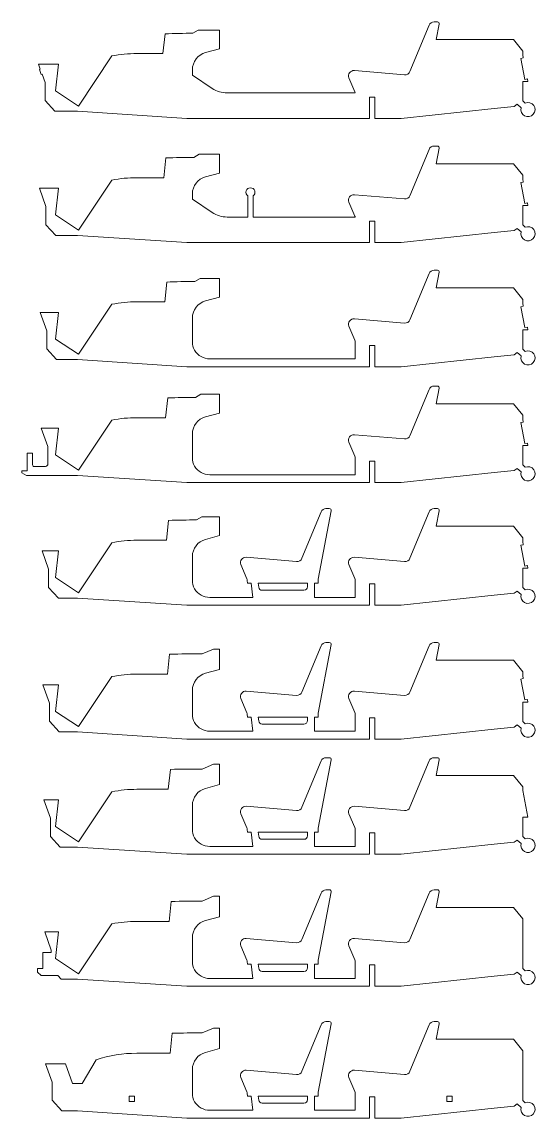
# Model space of a CAD drawing. Header units: millimetres. Extents: x 1593 to 2741, y -1858 to 567.
# Drawn here: x 1922 to 2211, y -1236 to -618 of the extents above; entities that cross this region are included whole.
import ezdxf

# ---------------------------------------------------------------- set-up
doc = ezdxf.new("R2010")
doc.units = ezdxf.units.MM
doc.layers.add('CUTTING', color=5, linetype='Continuous')

msp = doc.modelspace()

# ---------------------------------------------------------------- linework, layer by layer
at = {"layer": 'CUTTING', "linetype": 'Continuous', "lineweight": 15}
for p, q in [((2018.27, -624.63), (2021.27, -622.9)), ((2021.27, -622.9), (2033.27, -622.9)), ((2033.27, -622.9), (2033.27, -633.45)), ((2140.58, -646.22), (2151.39, -620.1)), ((2154.16, -618.25), (2156.04, -618.25)), ((2157.02, -619.43), (2155.38, -628.21)), ((2001.35, -636.08), (2002.53, -624.98)), ((2155.38, -628.21), (2198.87, -628.21)), ((2204.13, -634.67), (2198.87, -628.21)), ((1986.6, -636.08), (2001.35, -636.08)), ((2033.27, -633.45), (2025.35, -635.57)), ((2204.13, -634.67), (2204.13, -636.8)), ((1931.2, -642), (1932.2, -644.83)), ((1942.46, -642), (1931.2, -642)), ((1940.83, -657.04), (1942.46, -642)), ((1953.73, -665.65), (1972.55, -637.44)), ((2203.01, -638.86), (2204.48, -638.57)), ((2205.36, -650.63), (2203.01, -638.86)), ((2204.13, -636.8), (2204.48, -638.57)), ((1931.73, -645), (1932.2, -644.83)), ((1932.74, -647.82), (1931.73, -645)), ((1933.21, -647.65), (1932.74, -647.82)), ((1933.21, -647.65), (1934.88, -652.34)), ((2017.94, -645.23), (2017.94, -648.25)), ((2017.94, -648.25), (2029.16, -655.73)), ((2109.25, -645.66), (2137.56, -648.06)), ((1934.88, -652.34), (1934.88, -662.6)), ((2109.51, -657.69), (2106.22, -649.81)), ((2207.13, -651.8), (2204.13, -651.8)), ((2204.13, -651.8), (2204.13, -662.68)), ((2205.36, -650.63), (2206.83, -650.34)), ((2206.83, -650.34), (2207.13, -651.8)), ((1953.73, -665.65), (1940.83, -657.04)), ((2037.48, -658.25), (2109.68, -658.25)), ((2120.71, -660.63), (2117.71, -660.63)), ((2117.71, -660.63), (2117.71, -672.63)), ((2120.71, -672.63), (2120.71, -660.63)), ((1940.41, -668.61), (1934.88, -662.6)), ((2135.55, -672.63), (2188, -667)), ((2188, -667), (2199.25, -665.89)), ((2199.25, -665.89), (2201.1, -664.67)), ((2203.27, -666.6), (2201.1, -664.67)), ((2204.13, -662.68), (2205.6, -663.99)), ((1940.41, -668.61), (1953.14, -668.61)), ((1953.14, -668.61), (2014.75, -672.63)), ((2014.75, -672.63), (2117.71, -672.63)), ((2120.71, -672.63), (2135.55, -672.63)), ((2140.58, -716.2), (2151.39, -690.09)), ((2154.16, -688.23), (2156.04, -688.23)), ((2157.02, -689.42), (2155.38, -698.2)), ((2001.85, -706.07), (2003.03, -694.94)), ((2018.77, -694.61), (2021.77, -692.88)), ((2021.77, -692.88), (2033.27, -692.88)), ((2033.27, -692.88), (2033.27, -703.43)), ((2155.38, -698.2), (2198.87, -698.2)), ((2204.13, -704.66), (2198.87, -698.2)), ((2033.27, -703.43), (2025.35, -705.56)), ((1953.73, -735.63), (1972.55, -707.43)), ((1986.6, -706.07), (2001.85, -706.07)), ((2204.48, -708.56), (2203.01, -708.85)), ((2203.01, -708.85), (2205.36, -720.62)), ((2204.13, -706.79), (2204.13, -704.66)), ((2204.13, -706.79), (2204.48, -708.56)), ((1931.7, -711.99), (1935.38, -722.32)), ((1942.46, -711.99), (1931.7, -711.99)), ((1942.46, -711.99), (1940.83, -727.03)), ((2017.94, -715.22), (2017.94, -718.23)), ((2049.13, -728.23), (2049.13, -716.35)), ((2052.13, -716.35), (2052.13, -728.23)), ((2109.25, -715.65), (2137.56, -718.05)), ((1935.38, -722.32), (1935.38, -732.59)), ((2017.94, -718.23), (2029.16, -725.71)), ((2109.51, -727.68), (2106.22, -719.79)), ((2204.13, -732.67), (2204.13, -721.79)), ((2207.13, -721.79), (2204.13, -721.79)), ((2205.36, -720.62), (2206.83, -720.32)), ((2206.83, -720.32), (2207.13, -721.79)), ((1940.83, -727.03), (1953.73, -735.63)), ((2037.48, -728.23), (2049.13, -728.23)), ((2052.13, -728.23), (2109.68, -728.23)), ((1940.91, -738.6), (1935.38, -732.59)), ((2120.71, -730.61), (2117.71, -730.61)), ((2117.71, -730.61), (2117.71, -742.61)), ((2120.71, -742.61), (2120.71, -730.61)), ((2199.25, -735.88), (2201.1, -734.66)), ((2203.27, -736.59), (2201.1, -734.66)), ((2204.13, -732.67), (2205.6, -733.97)), ((1940.91, -738.6), (1953.14, -738.6)), ((1953.14, -738.6), (2014.75, -742.61)), ((2135.55, -742.61), (2188, -736.99)), ((2188, -736.99), (2199.25, -735.88)), ((2014.75, -742.61), (2117.71, -742.61)), ((2120.71, -742.61), (2135.55, -742.61)), ((2140.58, -786.19), (2151.39, -760.07)), ((2154.16, -758.22), (2156.04, -758.22)), ((2157.02, -759.4), (2155.38, -768.18)), ((2002.35, -776.05), (2003.53, -764.91)), ((2019.27, -764.6), (2022.27, -762.87)), ((2022.27, -762.87), (2033.27, -762.87)), ((2033.27, -762.87), (2033.27, -773.42)), ((2155.38, -768.18), (2198.87, -768.18)), ((2204.13, -774.64), (2198.87, -768.18)), ((1953.73, -805.62), (1972.55, -777.42)), ((1986.6, -776.05), (2002.35, -776.05)), ((2033.27, -773.42), (2025.35, -775.55)), ((2204.48, -778.54), (2203.01, -778.84)), ((2204.13, -776.78), (2204.13, -774.64)), ((2204.13, -776.78), (2204.48, -778.54)), ((1932.2, -781.98), (1935.88, -792.31)), ((1942.46, -781.98), (1932.2, -781.98)), ((1942.46, -781.98), (1940.83, -797.01)), ((2203.01, -778.84), (2205.36, -790.6)), ((2017.94, -785.21), (2017.94, -798.56)), ((2109.51, -797.66), (2106.22, -789.78)), ((2109.25, -785.64), (2137.56, -788.03)), ((2205.36, -790.6), (2206.83, -790.31)), ((2206.83, -790.31), (2207.13, -791.78)), ((1935.88, -792.31), (1935.88, -802.58)), ((1940.83, -797.01), (1953.73, -805.62)), ((2207.13, -791.78), (2204.13, -791.78)), ((2204.13, -802.66), (2204.13, -791.78)), ((1941.41, -808.59), (1935.88, -802.58)), ((2109.75, -808.22), (2109.75, -798.82)), ((2120.71, -800.6), (2117.71, -800.6)), ((2117.71, -800.6), (2117.71, -812.6)), ((2120.71, -812.6), (2120.71, -800.6)), ((2204.13, -802.66), (2205.6, -803.96)), ((1941.41, -808.59), (1953.14, -808.59)), ((1953.14, -808.59), (2014.75, -812.6)), ((2027.75, -808.22), (2109.75, -808.22)), ((2135.55, -812.6), (2188, -806.98)), ((2188, -806.98), (2199.25, -805.87)), ((2199.25, -805.87), (2201.1, -804.65)), ((2203.27, -806.58), (2201.1, -804.65)), ((2014.75, -812.6), (2117.71, -812.6)), ((2120.71, -812.6), (2135.55, -812.6)), ((2140.58, -851.51), (2151.39, -825.39)), ((2154.16, -823.54), (2156.04, -823.54)), ((2157.02, -824.72), (2155.38, -833.51)), ((2002.85, -841.37), (2004.04, -830.21)), ((2019.77, -829.92), (2022.77, -828.19)), ((2022.77, -828.19), (2033.27, -828.19)), ((2033.27, -828.19), (2033.27, -838.74)), ((2155.38, -833.51), (2198.87, -833.51)), ((2204.13, -839.96), (2198.87, -833.51)), ((2033.27, -838.74), (2025.35, -840.87)), ((2204.13, -842.1), (2204.13, -839.96)), ((1953.73, -870.94), (1972.55, -842.74)), ((1986.6, -841.37), (2002.85, -841.37)), ((2204.48, -843.86), (2203.01, -844.16)), ((2203.01, -844.16), (2205.36, -855.92)), ((2204.13, -842.1), (2204.48, -843.86)), ((1932.7, -847.3), (1936.38, -857.63)), ((1942.46, -847.3), (1932.7, -847.3)), ((1942.46, -847.3), (1940.83, -862.34)), ((2017.94, -850.53), (2017.94, -863.88)), ((2109.25, -850.96), (2137.56, -853.36)), ((1936.38, -857.63), (1936.38, -867.9)), ((2109.51, -862.99), (2106.22, -855.1)), ((2207.13, -857.1), (2204.13, -857.1)), ((2204.13, -867.98), (2204.13, -857.1)), ((2205.36, -855.92), (2206.83, -855.63)), ((2206.83, -855.63), (2207.13, -857.1)), ((1924.83, -871.4), (1924.83, -861.4)), ((1924.83, -861.4), (1927.83, -861.4)), ((1927.83, -861.4), (1927.83, -867.91)), ((1940.83, -862.34), (1953.73, -870.94)), ((2109.75, -873.54), (2109.75, -864.14)), ((1928.83, -868.91), (1934.64, -868.91)), ((2120.71, -865.92), (2117.71, -865.92)), ((2117.71, -865.92), (2117.71, -877.92)), ((2120.71, -877.92), (2120.71, -865.92)), ((2188, -872.3), (2199.25, -871.19)), ((2199.25, -871.19), (2201.1, -869.97)), ((2203.27, -871.9), (2201.1, -869.97)), ((2204.13, -867.98), (2205.6, -869.28)), ((1921.83, -872.4), (1921.83, -871.4)), ((1921.83, -871.4), (1924.83, -871.4)), ((1924.33, -873.91), (1921.83, -872.4)), ((1924.33, -873.91), (1953.14, -873.91)), ((1953.14, -873.91), (2014.75, -877.92)), ((2027.75, -873.54), (2109.75, -873.54)), ((2135.55, -877.92), (2188, -872.3)), ((2014.75, -877.92), (2117.71, -877.92)), ((2120.71, -877.92), (2135.55, -877.92)), ((2090.48, -894.49), (2079.67, -920.61)), ((2088.88, -932.36), (2096.11, -893.82)), ((2095.13, -892.64), (2093.25, -892.64)), ((2140.58, -920.61), (2151.39, -894.49)), ((2154.16, -892.64), (2156.04, -892.64)), ((2157.02, -893.82), (2155.38, -902.6)), ((2003.35, -910.47), (2004.54, -899.29)), ((2020.27, -899.02), (2023.27, -897.29)), ((2023.27, -897.29), (2033.27, -897.29)), ((2033.27, -897.29), (2033.27, -907.84)), ((2033.27, -907.84), (2025.35, -909.97)), ((2155.38, -902.6), (2198.87, -902.6)), ((2198.87, -902.6), (2204.13, -909.06)), ((1953.73, -940.04), (1972.55, -911.84)), ((1986.6, -910.47), (2003.35, -910.47)), ((2204.48, -912.96), (2203.01, -913.26)), ((2203.01, -913.26), (2205.36, -925.02)), ((2204.13, -909.06), (2204.13, -911.2)), ((2204.13, -911.2), (2204.48, -912.96)), ((1933.2, -916.39), (1936.88, -926.73)), ((1942.46, -916.39), (1933.2, -916.39)), ((1942.46, -916.39), (1940.83, -931.43)), ((2017.94, -919.62), (2017.94, -932.98)), ((2076.65, -922.45), (2048.33, -920.06)), ((2109.25, -920.06), (2137.56, -922.45)), ((1936.88, -926.73), (1936.88, -937)), ((2045.31, -924.2), (2048.67, -932.24)), ((2109.51, -932.08), (2106.22, -924.2)), ((2207.13, -926.2), (2204.13, -926.2)), ((2204.13, -926.2), (2204.13, -937.07)), ((2205.36, -925.02), (2206.83, -924.73)), ((2206.83, -924.73), (2207.13, -926.2)), ((1940.83, -931.43), (1953.73, -940.04)), ((2048.88, -933.07), (2049.05, -934.64)), ((2088.83, -934.64), (2088.83, -932.92)), ((1942.41, -943.01), (1936.88, -937)), ((2049.05, -934.64), (2051.06, -934.64)), ((2051.06, -934.64), (2051.92, -942.64)), ((2055.08, -934.64), (2082.83, -934.64)), ((2055.32, -936.85), (2055.08, -934.64)), ((2080.83, -938.64), (2057.31, -938.64)), ((2082.83, -934.64), (2082.83, -936.64)), ((2086.83, -934.64), (2088.83, -934.64)), ((2086.83, -942.64), (2086.83, -934.64)), ((2109.75, -942.64), (2109.75, -933.24)), ((2120.71, -935.02), (2117.71, -935.02)), ((2117.71, -935.02), (2117.71, -947.02)), ((2120.71, -947.02), (2120.71, -935.02)), ((2199.25, -940.28), (2201.1, -939.07)), ((2203.27, -941), (2201.1, -939.07)), ((2204.13, -937.07), (2205.6, -938.38)), ((1942.41, -943.01), (1953.14, -943.01)), ((1953.14, -943.01), (2014.75, -947.02)), ((2027.75, -942.64), (2051.92, -942.64)), ((2086.83, -942.64), (2109.75, -942.64)), ((2135.55, -947.02), (2188, -941.39)), ((2188, -941.39), (2199.25, -940.28)), ((2014.75, -947.02), (2117.71, -947.02)), ((2120.71, -947.02), (2135.55, -947.02)), ((2090.48, -969.97), (2079.67, -996.09)), ((2088.88, -1007.84), (2096.11, -969.3)), ((2095.13, -968.12), (2093.25, -968.12)), ((2140.58, -996.09), (2151.39, -969.97)), ((2154.16, -968.12), (2156.04, -968.12)), ((2157.02, -969.3), (2155.38, -978.08)), ((2003.85, -985.95), (2005.04, -974.75)), ((2029.91, -971.77), (2023.5, -974.53)), ((2033.27, -971.77), (2029.91, -971.77)), ((2033.27, -971.77), (2033.27, -983.32)), ((2155.38, -978.08), (2198.87, -978.08)), ((2204.13, -984.54), (2198.87, -978.08)), ((1953.73, -1015.52), (1972.55, -987.32)), ((1986.6, -985.95), (2003.85, -985.95)), ((2033.27, -983.32), (2025.35, -985.45)), ((2204.48, -988.44), (2203.01, -988.74)), ((2204.13, -986.68), (2204.13, -984.54)), ((2204.13, -986.68), (2204.48, -988.44)), ((1933.7, -991.87), (1937.38, -1002.21)), ((1942.46, -991.87), (1933.7, -991.87)), ((1942.46, -991.87), (1940.83, -1006.91)), ((2203.01, -988.74), (2205.36, -1000.5)), ((2017.94, -995.1), (2017.94, -1008.46)), ((2045.31, -999.68), (2048.67, -1007.72)), ((2076.65, -997.93), (2048.33, -995.53)), ((2109.51, -1007.56), (2106.22, -999.68)), ((2109.25, -995.53), (2137.56, -997.93)), ((2205.36, -1000.5), (2206.83, -1000.21)), ((2206.83, -1000.21), (2207.13, -1001.68)), ((1937.38, -1002.21), (1937.38, -1012.48)), ((1940.83, -1006.91), (1953.73, -1015.52)), ((2207.13, -1001.68), (2204.13, -1001.68)), ((2204.13, -1012.55), (2204.13, -1001.68)), ((1942.91, -1018.49), (1937.38, -1012.48)), ((2048.88, -1008.55), (2049.05, -1010.12)), ((2051.06, -1010.12), (2049.05, -1010.12)), ((2051.92, -1018.12), (2051.06, -1010.12)), ((2082.83, -1010.12), (2055.08, -1010.12)), ((2055.08, -1010.12), (2055.32, -1012.33)), ((2082.83, -1012.12), (2082.83, -1010.12)), ((2088.83, -1010.12), (2086.83, -1010.12)), ((2086.83, -1010.12), (2086.83, -1018.12)), ((2088.83, -1010.12), (2088.83, -1008.4)), ((2109.75, -1018.12), (2109.75, -1008.72)), ((2120.71, -1010.5), (2117.71, -1010.5)), ((2117.71, -1010.5), (2117.71, -1022.5)), ((2120.71, -1022.5), (2120.71, -1010.5)), ((2204.13, -1012.55), (2205.6, -1013.86)), ((1942.91, -1018.49), (1953.14, -1018.49)), ((1953.14, -1018.49), (2014.75, -1022.5)), ((2027.75, -1018.12), (2051.92, -1018.12)), ((2057.31, -1014.12), (2080.83, -1014.12)), ((2086.83, -1018.12), (2109.75, -1018.12)), ((2135.55, -1022.5), (2188, -1016.87)), ((2188, -1016.87), (2199.25, -1015.76)), ((2199.25, -1015.76), (2201.1, -1014.55)), ((2203.27, -1016.48), (2201.1, -1014.55)), ((2014.75, -1022.5), (2117.71, -1022.5)), ((2120.71, -1022.5), (2135.55, -1022.5)), ((2029.91, -1036.68), (2023.5, -1039.44)), ((2033.27, -1036.68), (2029.91, -1036.68)), ((2033.27, -1048.23), (2033.27, -1036.68)), ((2090.48, -1034.88), (2079.67, -1061)), ((2088.88, -1072.76), (2096.11, -1034.21)), ((2095.13, -1033.03), (2093.25, -1033.03)), ((2140.58, -1061), (2151.39, -1034.88)), ((2154.16, -1033.03), (2156.04, -1033.03)), ((2157.02, -1034.21), (2155.38, -1043)), ((2004.35, -1050.86), (2005.54, -1039.64)), ((2155.38, -1043), (2198.87, -1043)), ((2204.13, -1049.45), (2198.87, -1043)), ((2033.27, -1048.23), (2025.35, -1050.36)), ((2204.13, -1051.59), (2204.13, -1049.45)), ((1953.73, -1080.43), (1972.55, -1052.23)), ((1986.6, -1050.86), (2004.35, -1050.86)), ((2204.13, -1051.59), (2207.13, -1066.59)), ((1934.2, -1056.79), (1937.88, -1067.12)), ((1942.46, -1056.79), (1934.2, -1056.79)), ((1942.46, -1056.79), (1940.83, -1071.83)), ((2017.94, -1060.02), (2017.94, -1073.37)), ((2076.65, -1062.84), (2048.33, -1060.45)), ((2109.25, -1060.45), (2137.56, -1062.84)), ((1937.88, -1067.12), (1937.88, -1077.39)), ((2045.31, -1064.59), (2048.67, -1072.63)), ((2109.51, -1072.48), (2106.22, -1064.59)), ((2207.13, -1066.59), (2204.13, -1066.59)), ((2204.13, -1077.47), (2204.13, -1066.59)), ((1940.83, -1071.83), (1953.73, -1080.43)), ((2048.88, -1073.46), (2049.05, -1075.03)), ((2051.06, -1075.03), (2049.05, -1075.03)), ((2051.92, -1083.03), (2051.06, -1075.03)), ((2082.83, -1075.03), (2055.08, -1075.03)), ((2055.08, -1075.03), (2055.32, -1077.24)), ((2082.83, -1077.03), (2082.83, -1075.03)), ((2088.83, -1075.03), (2086.83, -1075.03)), ((2086.83, -1075.03), (2086.83, -1083.03)), ((2088.83, -1075.03), (2088.83, -1073.31)), ((2109.75, -1083.03), (2109.75, -1073.63)), ((1943.41, -1083.4), (1937.88, -1077.39)), ((2057.31, -1079.03), (2080.83, -1079.03)), ((2117.71, -1075.41), (2120.71, -1075.41)), ((2117.71, -1087.41), (2117.71, -1075.41)), ((2120.71, -1075.41), (2120.71, -1087.41)), ((2188, -1081.79), (2199.25, -1080.68)), ((2199.25, -1080.68), (2201.1, -1079.46)), ((2203.27, -1081.39), (2201.1, -1079.46)), ((2204.13, -1077.47), (2205.6, -1078.77)), ((1943.41, -1083.4), (1953.14, -1083.4)), ((1953.14, -1083.4), (2014.75, -1087.41)), ((2014.75, -1087.41), (2117.71, -1087.41)), ((2027.75, -1083.03), (2051.92, -1083.03)), ((2086.83, -1083.03), (2109.75, -1083.03)), ((2120.71, -1087.41), (2135.55, -1087.41)), ((2135.55, -1087.41), (2188, -1081.79)), ((2029.91, -1111.16), (2023.5, -1113.92)), ((2033.27, -1111.16), (2029.91, -1111.16)), ((2033.27, -1122.71), (2033.27, -1111.16)), ((2090.48, -1109.36), (2079.67, -1135.48)), ((2088.88, -1147.23), (2096.11, -1108.69)), ((2095.13, -1107.51), (2093.25, -1107.51)), ((2140.58, -1135.48), (2151.39, -1109.36)), ((2154.16, -1107.51), (2156.04, -1107.51)), ((2157.02, -1108.69), (2155.38, -1117.47)), ((2004.85, -1125.34), (2006.04, -1114.11)), ((2155.38, -1117.47), (2198.87, -1117.47)), ((2204.13, -1123.93), (2198.87, -1117.47)), ((2033.27, -1122.71), (2025.35, -1124.84)), ((2204.13, -1151.94), (2204.13, -1123.93)), ((1953.73, -1154.91), (1972.55, -1126.71)), ((1986.6, -1125.34), (2004.85, -1125.34)), ((1934.7, -1131.26), (1938.38, -1141.6)), ((1942.46, -1131.26), (1934.7, -1131.26)), ((1942.46, -1131.26), (1940.83, -1146.3)), ((2017.94, -1134.49), (2017.94, -1147.85)), ((2076.65, -1137.32), (2048.33, -1134.93)), ((2109.25, -1134.93), (2137.56, -1137.32)), ((1933.63, -1151.87), (1933.63, -1142.87)), ((1933.63, -1142.87), (1938.38, -1142.87)), ((1938.38, -1141.6), (1938.38, -1142.87)), ((2045.31, -1139.07), (2048.67, -1147.11)), ((2109.51, -1146.95), (2106.22, -1139.07)), ((1940.83, -1146.3), (1953.73, -1154.91)), ((2048.88, -1147.94), (2049.05, -1149.51)), ((2088.83, -1149.51), (2088.83, -1147.79)), ((2109.75, -1157.51), (2109.75, -1148.11)), ((1930.63, -1153.87), (1930.63, -1151.87)), ((1930.63, -1151.87), (1933.63, -1151.87)), ((1932.63, -1155.87), (1930.63, -1153.87)), ((2051.06, -1149.51), (2049.05, -1149.51)), ((2051.92, -1157.51), (2051.06, -1149.51)), ((2082.83, -1149.51), (2055.08, -1149.51)), ((2055.08, -1149.51), (2055.32, -1151.72)), ((2057.31, -1153.51), (2080.83, -1153.51)), ((2082.83, -1151.51), (2082.83, -1149.51)), ((2088.83, -1149.51), (2086.83, -1149.51)), ((2086.83, -1149.51), (2086.83, -1157.51)), ((2117.71, -1149.89), (2120.71, -1149.89)), ((2117.71, -1161.89), (2117.71, -1149.89)), ((2120.71, -1149.89), (2120.71, -1161.89)), ((2188, -1156.26), (2199.25, -1155.15)), ((2199.25, -1155.15), (2201.1, -1153.94)), ((2203.27, -1155.87), (2201.1, -1153.94)), ((2204.13, -1151.94), (2205.6, -1153.25)), ((1942.06, -1155.87), (1932.63, -1155.87)), ((1943.91, -1157.88), (1942.06, -1155.87)), ((1943.91, -1157.88), (1953.14, -1157.88)), ((1953.14, -1157.88), (2014.75, -1161.89)), ((2027.75, -1157.51), (2051.92, -1157.51)), ((2086.83, -1157.51), (2109.75, -1157.51)), ((2135.55, -1161.89), (2188, -1156.26)), ((2014.75, -1161.89), (2117.71, -1161.89)), ((2120.71, -1161.89), (2135.55, -1161.89)), ((2029.91, -1185.47), (2023.5, -1188.23)), ((2033.27, -1185.47), (2029.91, -1185.47)), ((2033.27, -1197.02), (2033.27, -1185.47)), ((2090.48, -1183.67), (2079.67, -1209.79)), ((2088.88, -1221.54), (2096.11, -1183)), ((2095.13, -1181.82), (2093.25, -1181.82)), ((2140.58, -1209.79), (2151.39, -1183.67)), ((2154.16, -1181.82), (2156.04, -1181.82)), ((2157.02, -1183), (2155.38, -1191.78)), ((2005.35, -1199.65), (2006.55, -1188.4)), ((2155.38, -1191.78), (2198.87, -1191.78)), ((2204.13, -1198.24), (2198.87, -1191.78)), ((2033.27, -1197.02), (2025.35, -1199.15)), ((2204.13, -1226.26), (2204.13, -1198.24)), ((1963.75, -1203.32), (1955.77, -1216.62)), ((1986.6, -1199.65), (2005.35, -1199.65)), ((1935.2, -1205.58), (1938.88, -1215.91)), ((1946.46, -1205.58), (1935.2, -1205.58)), ((1950.39, -1216.62), (1946.46, -1205.58)), ((2017.94, -1208.81), (2017.94, -1222.16)), ((2076.65, -1211.63), (2048.33, -1209.24)), ((2109.25, -1209.24), (2137.56, -1211.63)), ((1938.88, -1215.91), (1938.88, -1226.18)), ((1950.39, -1216.62), (1955.77, -1216.62)), ((2045.31, -1213.38), (2048.67, -1221.42)), ((2109.51, -1221.26), (2106.22, -1213.38)), ((2048.88, -1222.25), (2049.05, -1223.82)), ((2088.83, -1223.82), (2088.83, -1222.1)), ((2109.75, -1231.82), (2109.75, -1222.42)), ((1944.41, -1232.19), (1938.88, -1226.18)), ((1985.33, -1223.9), (1982.33, -1223.9)), ((1982.33, -1223.9), (1982.33, -1226.9)), ((1982.33, -1226.9), (1985.33, -1226.9)), ((1985.33, -1226.9), (1985.33, -1223.9)), ((2051.06, -1223.82), (2049.05, -1223.82)), ((2051.92, -1231.82), (2051.06, -1223.82)), ((2082.83, -1223.82), (2055.08, -1223.82)), ((2055.08, -1223.82), (2055.32, -1226.03)), ((2057.31, -1227.82), (2080.83, -1227.82)), ((2082.83, -1225.82), (2082.83, -1223.82)), ((2088.83, -1223.82), (2086.83, -1223.82)), ((2086.83, -1223.82), (2086.83, -1231.82)), ((2117.71, -1224.2), (2120.71, -1224.2)), ((2117.71, -1236.2), (2117.71, -1224.2)), ((2120.71, -1224.2), (2120.71, -1236.2)), ((2161.33, -1223.9), (2161.33, -1226.9)), ((2164.33, -1223.9), (2161.33, -1223.9)), ((2161.33, -1226.9), (2164.33, -1226.9)), ((2164.33, -1226.9), (2164.33, -1223.9)), ((2188, -1230.57), (2199.25, -1229.47)), ((2199.25, -1229.47), (2201.1, -1228.25)), ((2203.27, -1230.18), (2201.1, -1228.25)), ((2204.13, -1226.26), (2205.6, -1227.56)), ((1944.41, -1232.19), (1953.14, -1232.19)), ((1953.14, -1232.19), (2014.75, -1236.2)), ((2027.75, -1231.82), (2051.92, -1231.82)), ((2086.83, -1231.82), (2109.75, -1231.82)), ((2135.55, -1236.2), (2188, -1230.57)), ((2014.75, -1236.2), (2117.71, -1236.2)), ((2120.71, -1236.2), (2135.55, -1236.2))]:
    msp.add_line(p, q, dxfattribs=at)
for centre, radius, start, end in [((2154.16, -621.25), 3, 90, 157.52207), ((2156.04, -619.25), 1, 349.38034, 90), ((2018.81, -1000.43), 375.8, 90.08234, 92.48303), ((1986.6, -709.12), 73.04, 90, 101.08989), ((2027.94, -645.23), 10, 105.03156, 180.00001), ((2108.99, -648.65), 3, 85.15931, 202.64868), ((2137.81, -645.07), 3, 265.15876, 337.52098), ((2037.48, -643.25), 15, 236.3101, 270.00013), ((2106.75, -658.85), 3, 11.55067, 22.64763), ((2207.13, -667.68), 4, 164.3732, 112.48424), ((2154.16, -691.23), 3, 90, 157.52207), ((2156.04, -689.23), 1, 349.38034, 90), ((2018.81, -1070.41), 375.8, 90.00601, 92.40639), ((1986.6, -779.1), 73.04, 90, 101.08989), ((2027.94, -715.22), 10, 105.03156, 180.00015), ((2050.63, -714.29), 2.54, 306.17151, 233.82849), ((2108.99, -718.64), 3, 85.15931, 202.64868), ((2137.81, -715.06), 3, 265.1595, 337.5229), ((2037.48, -713.23), 15, 236.30994, 270), ((2106.75, -728.83), 3, 11.55156, 22.64809), ((2207.13, -737.67), 4, 164.3732, 112.48424), ((2154.16, -761.22), 3, 90, 157.52207), ((2156.04, -759.22), 1, 349.38034, 90), ((2018.81, -1140.4), 375.8, 89.92985, 92.32975), ((1986.6, -849.09), 73.04, 90, 101.08989), ((2027.94, -785.21), 10, 105.03156, 180.00028), ((2108.99, -788.63), 3, 85.15931, 202.64868), ((2137.81, -785.04), 3, 265.15932, 337.52243), ((2027.94, -798.56), 10, 179.99996, 208.8179), ((2106.75, -798.82), 3, 359.99995, 22.64891), ((2027.75, -798.22), 10, 211.08991, 270), ((2207.13, -807.66), 4, 164.3732, 112.48424), ((2154.16, -826.54), 3, 90, 157.52207), ((2156.04, -824.54), 1, 349.38034, 90), ((2018.81, -1205.72), 375.8, 89.85387, 92.25314), ((1986.6, -914.41), 73.04, 90, 101.08989), ((2027.94, -850.53), 10, 105.03156, 180.00009), ((2108.99, -853.95), 3, 85.15931, 202.64868), ((2137.81, -850.37), 3, 265.15958, 337.52311), ((2027.94, -863.88), 10, 180.00016, 208.8179), ((2106.75, -864.14), 3, 359.9993, 22.64891), ((1928.83, -867.91), 1, 179.99689, 269.99999), ((1934.64, -866.91), 2, 269.99988, 330.34296), ((2027.75, -863.54), 10, 211.08991, 270), ((2207.13, -872.98), 4, 164.3732, 112.48424), ((2093.25, -895.64), 3, 90.00019, 157.52283), ((2095.13, -893.64), 1, 349.37924, 90), ((2154.16, -895.64), 3, 90, 157.52207), ((2156.04, -893.64), 1, 349.38034, 90), ((2018.81, -1274.82), 375.8, 89.77806, 92.17653), ((1986.6, -983.51), 73.04, 90, 101.08989), ((2027.94, -919.62), 10, 105.03156, 179.99993), ((2048.08, -923.04), 3, 85.15971, 202.64772), ((2076.9, -919.46), 3, 265.15906, 337.52125), ((2108.99, -923.04), 3, 85.15931, 202.64868), ((2137.81, -919.46), 3, 265.15887, 337.52126), ((2027.94, -932.98), 10, 180.00031, 208.8179), ((2045.9, -933.39), 3, 6.15153, 22.64894), ((2091.83, -932.92), 3, 169.3801, 179.99924), ((2106.75, -933.24), 3, 0.00107, 22.64891), ((2027.75, -932.64), 10, 211.08991, 270), ((2057.31, -936.64), 2, 186.15195, 270.00009), ((2080.83, -936.64), 2, 270.00015, 359.99906), ((2207.13, -942.07), 4, 164.3732, 112.48424), ((2093.25, -971.12), 3, 89.99988, 157.522), ((2095.13, -969.12), 1, 349.3769, 90.00043), ((2154.16, -971.12), 3, 90, 157.52207), ((2156.04, -969.12), 1, 349.38034, 90), ((2018.81, -1350.3), 375.8, 89.28488, 92.09995), ((1986.6, -1058.99), 73.04, 90, 101.08989), ((2027.94, -995.1), 10, 105.03156, 179.99971), ((2048.08, -998.52), 3, 85.15905, 202.64941), ((2076.9, -994.94), 3, 265.15936, 337.52205), ((2108.99, -998.52), 3, 85.15931, 202.64868), ((2137.81, -994.94), 3, 265.15917, 337.52206), ((2027.94, -1008.46), 10, 179.99985, 208.8179), ((2027.75, -1008.12), 10, 211.08991, 270), ((2045.9, -1008.87), 3, 6.15358, 22.64951), ((2057.31, -1012.12), 2, 186.1531, 270.00021), ((2080.83, -1012.12), 2, 270.00015, 0.00021), ((2091.83, -1008.4), 3, 169.3801, 180.00076), ((2106.75, -1008.72), 3, 0.0003, 22.64891), ((2207.13, -1017.55), 4, 164.3732, 112.48424), ((2093.25, -1036.03), 3, 90.00017, 157.52278), ((2095.13, -1034.03), 1, 349.37909, 90.00003), ((2154.16, -1036.03), 3, 90, 157.52207), ((2156.04, -1034.03), 1, 349.38034, 90), ((2018.81, -1415.21), 375.8, 89.28488, 92.02337), ((2027.94, -1060.02), 10, 105.03156, 179.99992), ((1986.6, -1123.9), 73.04, 90, 101.08989), ((2048.08, -1063.44), 3, 85.15973, 202.64766), ((2076.9, -1059.86), 3, 265.15908, 337.5213), ((2108.99, -1063.44), 3, 85.15931, 202.64868), ((2137.81, -1059.86), 3, 265.15889, 337.52131), ((2027.94, -1073.37), 10, 180.00032, 208.8179), ((2045.9, -1073.78), 3, 6.15147, 22.64892), ((2091.83, -1073.31), 3, 169.3801, 179.9992), ((2106.75, -1073.63), 3, 0.00102, 22.64891), ((2027.75, -1073.03), 10, 211.08991, 270), ((2057.31, -1077.03), 2, 186.15202, 270.00009), ((2080.83, -1077.03), 2, 270.00015, 359.99913), ((2207.13, -1082.47), 4, 164.3732, 112.48424), ((2093.25, -1110.51), 3, 90.00034, 157.52322), ((2095.13, -1108.51), 1, 349.38032, 89.9998), ((2154.16, -1110.51), 3, 90, 157.52207), ((2156.04, -1108.51), 1, 349.38034, 90), ((2018.81, -1489.69), 375.8, 89.28488, 91.94682), ((1986.6, -1198.38), 73.04, 90, 101.08989), ((2027.94, -1134.49), 10, 105.03156, 180.00004), ((2048.08, -1137.91), 3, 85.15956, 202.64811), ((2076.9, -1134.33), 3, 265.15983, 337.52326), ((2108.99, -1137.91), 3, 85.15931, 202.64868), ((2137.81, -1134.33), 3, 265.15964, 337.52327), ((2027.94, -1147.85), 10, 180.0002, 208.8179), ((2045.9, -1148.26), 3, 6.15201, 22.64907), ((2091.83, -1147.79), 3, 169.3801, 179.9996), ((2106.75, -1148.11), 3, 359.99914, 22.64891), ((2027.75, -1147.51), 10, 211.08991, 270), ((2057.31, -1151.51), 2, 186.15141, 270.00003), ((2080.83, -1151.51), 2, 270.00015, 359.99853), ((2207.13, -1156.94), 4, 164.3732, 112.48424), ((2093.25, -1184.82), 3, 89.99996, 157.52222), ((2095.13, -1182.82), 1, 349.3775, 90.00032), ((2154.16, -1184.82), 3, 90, 157.52207), ((2156.04, -1182.82), 1, 349.38034, 90), ((2018.81, -1564), 375.8, 89.28488, 91.87027), ((1986.6, -1272.69), 73.04, 90, 108.22939), ((2027.94, -1208.81), 10, 105.03156, 179.99976), ((2048.08, -1212.23), 3, 85.15897, 202.64963), ((2076.9, -1208.64), 3, 265.15928, 337.52184), ((2108.99, -1212.23), 3, 85.15931, 202.64868), ((2137.81, -1208.64), 3, 265.1591, 337.52186), ((2027.94, -1222.16), 10, 179.9998, 208.8179), ((2045.9, -1222.57), 3, 6.15076, 22.64872), ((2091.83, -1222.1), 3, 169.3801, 179.99868), ((2106.75, -1222.42), 3, 0.0005, 22.64891), ((2027.75, -1221.82), 10, 211.08991, 270), ((2057.31, -1225.82), 2, 186.15281, 270.00018), ((2080.83, -1225.82), 2, 270.00015, 359.99991), ((2207.13, -1231.26), 4, 164.3732, 112.48424)]:
    msp.add_arc(centre, radius, start, end, dxfattribs=at)

doc.saveas('drawing.dxf')
